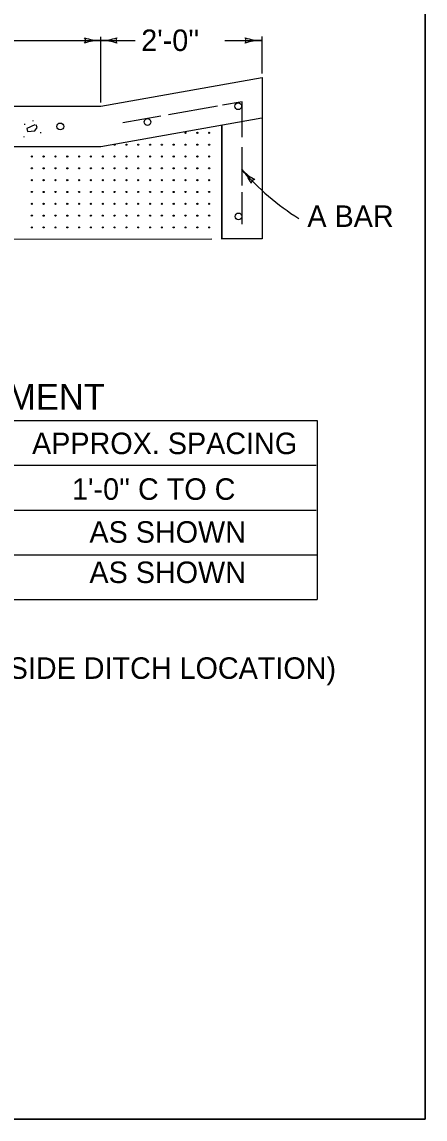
# Model space of a CAD drawing. Extents: x 1007 to 1035.5, y 1000.5 to 1021.5.
# Drawn here: x 1031.75 to 1035.5, y 1000.5 to 1010.7 of the extents above; entities that cross this region are included whole.
import ezdxf

# ---------------------------------------------------------------- set-up
doc = ezdxf.new("R2010")
doc.units = 0
for name, color, linetype in [('Level 1', 7, 'Continuous'), ('Level 10', 7, 'Continuous'), ('Level 11', 7, 'Continuous'), ('Level 2', 7, 'Continuous'), ('Level 4', 7, 'Continuous')]:
    doc.layers.add(name, color=color, linetype=linetype)

msp = doc.modelspace()

# ---------------------------------------------------------------- linework, layer by layer
at = {"layer": 'Level 1'}
for p, q in [((1032.483, 1009.954), (1032.483, 1010.565)), ((1033.983, 1010.225), (1033.983, 1010.567)), ((1031.463, 1010.531), (1032.482, 1010.531)), ((1032.482, 1010.531), (1032.802, 1010.531)), ((1033.636, 1010.531), (1033.976, 1010.531)), ((1032.483, 1009.921), (1033.983, 1010.186)), ((1033.983, 1010.186), (1033.983, 1008.686)), ((1029.233, 1009.921), (1032.483, 1009.921)), ((1032.483, 1009.546), (1033.982, 1009.811)), ((1033.608, 1009.742), (1033.608, 1008.682)), ((1033.608, 1008.682), (1033.608, 1009.741)), ((1029.233, 1009.546), (1032.483, 1009.546)), ((1029.233, 1009.546), (1032.483, 1009.546)), ((1028.266, 1008.682), (1033.517, 1008.686)), ((1028.266, 1008.682), (1033.517, 1008.686)), ((1033.983, 1008.686), (1033.608, 1008.686)), ((1026.614, 1006.998), (1034.496, 1006.998)), ((1034.496, 1006.998), (1034.496, 1005.331)), ((1026.614, 1006.581), (1034.488, 1006.581)), ((1026.614, 1006.164), (1034.488, 1006.164)), ((1026.614, 1005.748), (1034.496, 1005.748)), ((1026.614, 1005.331), (1034.496, 1005.331))]:
    msp.add_line(p, q, dxfattribs=at)
for points in [[(1031.779, 1009.751), (1031.77, 1009.75)], [(1031.869, 1009.747), (1031.793, 1009.712), (1031.8, 1009.684), (1031.868, 1009.69), (1031.89, 1009.721), (1031.88, 1009.745)], [(1031.854, 1009.783), (1031.846, 1009.782)], [(1031.771, 1009.634), (1031.762, 1009.633)], [(1031.928, 1009.673), (1031.919, 1009.672)]]:
    msp.add_lwpolyline(points, dxfattribs=at)
for centre, radius, start, end in [((1032.304, 1010.531), 0.0375, 318.7746, 40.8913), ((1032.482, 1011), 0.469, 251.3472, 269.9939), ((1032.304, 1010.531), 0.0375, 318.7746, 40.8913), ((1032.482, 1011), 0.469, 251.3472, 269.9939), ((1032.482, 1011), 0.469, 270, 288.6688), ((1032.482, 1011), 0.469, 270, 288.6688), ((1032.66, 1010.531), 0.0375, 138.7746, 220.8913), ((1032.66, 1010.531), 0.0375, 138.7746, 220.8913), ((1033.797, 1010.531), 0.0375, 318.7746, 40.8913), ((1033.976, 1011), 0.469, 251.3472, 269.9939), ((1032.482, 1010.063), 0.469, 90, 108.6688), ((1032.482, 1010.063), 0.469, 90, 108.6688), ((1032.482, 1010.063), 0.469, 89.9878, 90), ((1032.482, 1010.063), 0.469, 89.9878, 90), ((1032.482, 1010.063), 0.469, 71.3472, 89.9939), ((1032.482, 1011), 0.469, 269.9878, 270), ((1032.482, 1010.063), 0.469, 71.3472, 89.9939), ((1032.482, 1011), 0.469, 269.9878, 270), ((1033.976, 1010.063), 0.469, 90, 108.6688), ((1033.976, 1010.063), 0.469, 89.9878, 90), ((1034.133, 1009.654), 0.469, 223.8543, 223.8665), ((1035.582, 1010.875), 2.362, 220.8546, 237.8433), ((1034.133, 1009.654), 0.469, 223.8665, 242.5353), ((1033.457, 1009.005), 0.469, 25.2137, 43.8604), ((1033.919, 1009.201), 0.0375, 92.6411, 174.7578)]:
    msp.add_arc(centre, radius, start, end, dxfattribs=at)
at = {"layer": 'Level 10'}
for p, q in [((1035.5, 1021.5), (1035.5, 1000.5)), ((1035.5, 1000.5), (1007, 1000.5))]:
    msp.add_line(p, q, dxfattribs=at)
at = {"layer": 'Level 11'}
msp.add_lwpolyline([(1007, 1000.5), (1035.5, 1000.5), (1035.5, 1021.5), (1007, 1021.5)], close=True, dxfattribs=at)
msp.add_lwpolyline([(1007, 1000.5), (1035.5, 1000.5), (1035.5, 1021.5), (1007, 1021.5)], close=True, dxfattribs=at)
at = {"layer": 'Level 2'}
for p, q in [((1033.798, 1009.961), (1033.616, 1009.929)), ((1033.798, 1009.631), (1033.798, 1009.961)), ((1033.041, 1009.827), (1032.689, 1009.765)), ((1033.568, 1009.92), (1033.114, 1009.84)), ((1033.798, 1009.181), (1033.798, 1009.538)), ((1033.798, 1008.823), (1033.798, 1009.121))]:
    msp.add_line(p, q, dxfattribs=at)
for centre in [(1033.762, 1009.919), (1032.106, 1009.732), (1032.917, 1009.773), (1033.764, 1008.895)]:
    msp.add_circle(centre, 0.0313, dxfattribs=at)
at = {"layer": 'Level 4'}
for centre, radius in [((1033.271, 1009.672), 0.005), ((1033.271, 1009.672), 0.0025), ((1033.381, 1009.672), 0.005), ((1033.381, 1009.672), 0.0025), ((1033.491, 1009.672), 0.005), ((1033.491, 1009.672), 0.0025), ((1032.611, 1009.562), 0.005), ((1032.611, 1009.562), 0.0025), ((1032.721, 1009.562), 0.005), ((1032.721, 1009.562), 0.0025), ((1032.831, 1009.562), 0.005), ((1032.831, 1009.562), 0.0025), ((1032.941, 1009.562), 0.005), ((1032.941, 1009.562), 0.0025), ((1033.051, 1009.562), 0.005), ((1033.051, 1009.562), 0.0025), ((1033.161, 1009.562), 0.005), ((1033.161, 1009.562), 0.0025), ((1033.271, 1009.562), 0.005), ((1033.271, 1009.562), 0.0025), ((1033.381, 1009.562), 0.005), ((1033.381, 1009.562), 0.0025), ((1033.491, 1009.562), 0.005), ((1033.491, 1009.562), 0.0025), ((1031.841, 1009.452), 0.005), ((1031.841, 1009.452), 0.0025), ((1031.951, 1009.452), 0.005), ((1031.951, 1009.452), 0.0025), ((1032.061, 1009.452), 0.005), ((1032.061, 1009.452), 0.0025), ((1032.171, 1009.452), 0.005), ((1032.171, 1009.452), 0.0025), ((1032.281, 1009.452), 0.005), ((1032.281, 1009.452), 0.0025), ((1032.391, 1009.452), 0.005), ((1032.391, 1009.452), 0.0025), ((1032.501, 1009.452), 0.005), ((1032.501, 1009.452), 0.0025), ((1032.611, 1009.452), 0.005), ((1032.611, 1009.452), 0.0025), ((1032.721, 1009.452), 0.005), ((1032.721, 1009.452), 0.0025), ((1032.831, 1009.452), 0.005), ((1032.831, 1009.452), 0.0025), ((1032.941, 1009.452), 0.005), ((1032.941, 1009.452), 0.0025), ((1033.051, 1009.452), 0.005), ((1033.051, 1009.452), 0.0025), ((1033.161, 1009.452), 0.005), ((1033.161, 1009.452), 0.0025), ((1033.271, 1009.452), 0.005), ((1033.271, 1009.452), 0.0025), ((1033.381, 1009.452), 0.005), ((1033.381, 1009.452), 0.0025), ((1033.491, 1009.452), 0.005), ((1033.491, 1009.452), 0.0025), ((1031.841, 1009.342), 0.005), ((1031.841, 1009.342), 0.0025), ((1031.951, 1009.342), 0.005), ((1031.951, 1009.342), 0.0025), ((1032.061, 1009.342), 0.005), ((1032.061, 1009.342), 0.0025), ((1032.171, 1009.342), 0.005), ((1032.171, 1009.342), 0.0025), ((1032.281, 1009.342), 0.005), ((1032.281, 1009.342), 0.0025), ((1032.391, 1009.342), 0.005), ((1032.391, 1009.342), 0.0025), ((1032.501, 1009.342), 0.005), ((1032.501, 1009.342), 0.0025), ((1032.611, 1009.342), 0.005), ((1032.611, 1009.342), 0.0025), ((1032.721, 1009.342), 0.005), ((1032.721, 1009.342), 0.0025), ((1032.831, 1009.342), 0.005), ((1032.831, 1009.342), 0.0025), ((1032.941, 1009.342), 0.005), ((1032.941, 1009.342), 0.0025), ((1033.051, 1009.342), 0.005), ((1033.051, 1009.342), 0.0025), ((1033.161, 1009.342), 0.005), ((1033.161, 1009.342), 0.0025), ((1033.271, 1009.342), 0.005), ((1033.271, 1009.342), 0.0025), ((1033.381, 1009.342), 0.005), ((1033.381, 1009.342), 0.0025), ((1033.491, 1009.342), 0.005), ((1033.491, 1009.342), 0.0025), ((1031.841, 1009.232), 0.005), ((1031.841, 1009.232), 0.0025), ((1031.951, 1009.232), 0.005), ((1031.951, 1009.232), 0.0025), ((1032.061, 1009.232), 0.005), ((1032.061, 1009.232), 0.0025), ((1032.171, 1009.232), 0.005), ((1032.171, 1009.232), 0.0025), ((1032.281, 1009.232), 0.005), ((1032.281, 1009.232), 0.0025), ((1032.391, 1009.232), 0.005), ((1032.391, 1009.232), 0.0025), ((1032.501, 1009.232), 0.005), ((1032.501, 1009.232), 0.0025), ((1032.611, 1009.232), 0.005), ((1032.611, 1009.232), 0.0025), ((1032.721, 1009.232), 0.005), ((1032.721, 1009.232), 0.0025), ((1032.831, 1009.232), 0.005), ((1032.831, 1009.232), 0.0025), ((1032.941, 1009.232), 0.005), ((1032.941, 1009.232), 0.0025), ((1033.051, 1009.232), 0.005), ((1033.051, 1009.232), 0.0025), ((1033.161, 1009.232), 0.005), ((1033.161, 1009.232), 0.0025), ((1033.271, 1009.232), 0.005), ((1033.271, 1009.232), 0.0025), ((1033.381, 1009.232), 0.005), ((1033.381, 1009.232), 0.0025), ((1033.491, 1009.232), 0.005), ((1033.491, 1009.232), 0.0025), ((1031.841, 1009.122), 0.005), ((1031.841, 1009.122), 0.0025), ((1031.951, 1009.122), 0.005), ((1031.951, 1009.122), 0.0025), ((1032.061, 1009.122), 0.005), ((1032.061, 1009.122), 0.0025), ((1032.171, 1009.122), 0.005), ((1032.171, 1009.122), 0.0025), ((1032.281, 1009.122), 0.005), ((1032.281, 1009.122), 0.0025), ((1032.391, 1009.122), 0.005), ((1032.391, 1009.122), 0.0025), ((1032.501, 1009.122), 0.005), ((1032.501, 1009.122), 0.0025), ((1032.611, 1009.122), 0.005), ((1032.611, 1009.122), 0.0025), ((1032.721, 1009.122), 0.005), ((1032.721, 1009.122), 0.0025), ((1032.831, 1009.122), 0.005), ((1032.831, 1009.122), 0.0025), ((1032.941, 1009.122), 0.005), ((1032.941, 1009.122), 0.0025), ((1033.051, 1009.122), 0.005), ((1033.051, 1009.122), 0.0025), ((1033.161, 1009.122), 0.005), ((1033.161, 1009.122), 0.0025), ((1033.271, 1009.122), 0.005), ((1033.271, 1009.122), 0.0025), ((1033.381, 1009.122), 0.005), ((1033.381, 1009.122), 0.0025), ((1033.491, 1009.122), 0.005), ((1033.491, 1009.122), 0.0025), ((1031.841, 1009.012), 0.005), ((1031.841, 1009.012), 0.0025), ((1031.951, 1009.012), 0.005), ((1031.951, 1009.012), 0.0025), ((1032.061, 1009.012), 0.005), ((1032.061, 1009.012), 0.0025), ((1032.171, 1009.012), 0.005), ((1032.171, 1009.012), 0.0025), ((1032.281, 1009.012), 0.005), ((1032.281, 1009.012), 0.0025), ((1032.391, 1009.012), 0.005), ((1032.391, 1009.012), 0.0025), ((1032.501, 1009.012), 0.005), ((1032.501, 1009.012), 0.0025), ((1032.611, 1009.012), 0.005), ((1032.611, 1009.012), 0.0025), ((1032.721, 1009.012), 0.005), ((1032.721, 1009.012), 0.0025), ((1032.831, 1009.012), 0.005), ((1032.831, 1009.012), 0.0025), ((1032.941, 1009.012), 0.005), ((1032.941, 1009.012), 0.0025), ((1033.051, 1009.012), 0.005), ((1033.051, 1009.012), 0.0025), ((1033.161, 1009.012), 0.005), ((1033.161, 1009.012), 0.0025), ((1033.271, 1009.012), 0.005), ((1033.271, 1009.012), 0.0025), ((1033.381, 1009.012), 0.005), ((1033.381, 1009.012), 0.0025), ((1033.491, 1009.012), 0.005), ((1033.491, 1009.012), 0.0025), ((1031.841, 1008.902), 0.005), ((1031.841, 1008.902), 0.0025), ((1031.951, 1008.902), 0.005), ((1031.951, 1008.902), 0.0025), ((1032.061, 1008.902), 0.005), ((1032.061, 1008.902), 0.0025), ((1032.171, 1008.902), 0.005), ((1032.171, 1008.902), 0.0025), ((1032.281, 1008.902), 0.005), ((1032.281, 1008.902), 0.0025), ((1032.391, 1008.902), 0.005), ((1032.391, 1008.902), 0.0025), ((1032.501, 1008.902), 0.005), ((1032.501, 1008.902), 0.0025), ((1032.611, 1008.902), 0.005), ((1032.611, 1008.902), 0.0025), ((1032.721, 1008.902), 0.005), ((1032.721, 1008.902), 0.0025), ((1032.831, 1008.902), 0.005), ((1032.831, 1008.902), 0.0025), ((1032.941, 1008.902), 0.005), ((1032.941, 1008.902), 0.0025), ((1033.051, 1008.902), 0.005), ((1033.051, 1008.902), 0.0025), ((1033.161, 1008.902), 0.005), ((1033.161, 1008.902), 0.0025), ((1033.271, 1008.902), 0.005), ((1033.271, 1008.902), 0.0025), ((1033.381, 1008.902), 0.005), ((1033.381, 1008.902), 0.0025), ((1033.491, 1008.902), 0.005), ((1033.491, 1008.902), 0.0025), ((1031.841, 1008.792), 0.005), ((1031.841, 1008.792), 0.0025), ((1031.951, 1008.792), 0.005), ((1031.951, 1008.792), 0.0025), ((1032.061, 1008.792), 0.005), ((1032.061, 1008.792), 0.0025), ((1032.171, 1008.792), 0.005), ((1032.171, 1008.792), 0.0025), ((1032.281, 1008.792), 0.005), ((1032.281, 1008.792), 0.0025), ((1032.391, 1008.792), 0.005), ((1032.391, 1008.792), 0.0025), ((1032.501, 1008.792), 0.005), ((1032.501, 1008.792), 0.0025), ((1032.611, 1008.792), 0.005), ((1032.611, 1008.792), 0.0025), ((1032.721, 1008.792), 0.005), ((1032.721, 1008.792), 0.0025), ((1032.831, 1008.792), 0.005), ((1032.831, 1008.792), 0.0025), ((1032.941, 1008.792), 0.005), ((1032.941, 1008.792), 0.0025), ((1033.051, 1008.792), 0.005), ((1033.051, 1008.792), 0.0025), ((1033.161, 1008.792), 0.005), ((1033.161, 1008.792), 0.0025), ((1033.271, 1008.792), 0.005), ((1033.271, 1008.792), 0.0025), ((1033.381, 1008.792), 0.005), ((1033.381, 1008.792), 0.0025), ((1033.491, 1008.792), 0.005), ((1033.491, 1008.792), 0.0025)]:
    msp.add_circle(centre, radius, dxfattribs=at)

# ---------------------------------------------------------------- texts
at = {"layer": 'Level 1'}
for s, height, p in [("2'-0''", 0.2, (1032.859, 1010.433)), ('A BAR', 0.2, (1034.405, 1008.797)), ('BILL OF REINFORCEMENT', 0.24, (1028.437, 1007.097)), ('APPROX. SPACING', 0.2, (1031.843, 1006.684)), ("1'-0'' C TO C", 0.2, (1032.215, 1006.259)), ('AS SHOWN', 0.2, (1032.377, 1005.86)), ('AS SHOWN', 0.2, (1032.377, 1005.485)), ('PRIMARY USE (ROADSIDE DITCH LOCATION)', 0.2, (1028.847, 1004.594))]:
    msp.add_text(s, height=height, dxfattribs=at).set_placement(p)

doc.saveas('drawing.dxf')
